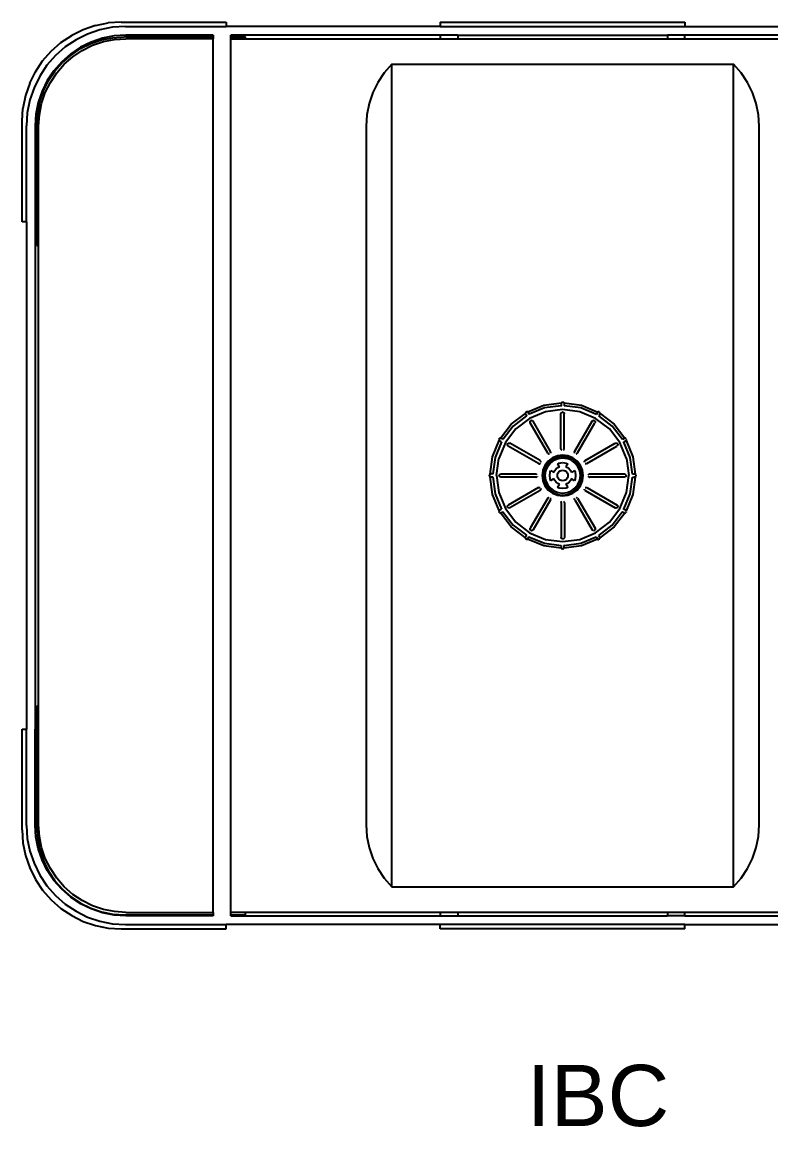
# Model space of a CAD drawing. Header units: metres. Extents: x -2.8 to 19.1, y -6.5 to 7.4.
# Drawn here: x 4.54 to 5.398, y 1.065 to 2.329 of the extents above; entities that cross this region are included whole.
import ezdxf

# ---------------------------------------------------------------- set-up
doc = ezdxf.new("R2010")
doc.units = ezdxf.units.M
doc.layers.add('Furniture', color=136, linetype='Continuous', lineweight=25, true_color=0x008080)
doc.styles.add('textstyle24', font='')
doc.styles.get('textstyle24').set_extended_font_data('Arial')

# ---------------------------------------------------------------- blocks, each defined once
blk = doc.blocks.new('Furniture - IBC')
at = {"layer": 'Furniture'}
for p, q in [((0.3246, 1.2252), (0.3391, 1.2281)), ((0.354, 1.2291), (0.3391, 1.2281)), ((0.354, 1.2291), (0.474, 1.2291)), ((0.474, 1.2291), (0.474, 1.2241)), ((0.7193, 1.2291), (0.7193, 1.2241)), ((0.7193, 1.2291), (0.9995, 1.2291)), ((0.9995, 1.2291), (0.9995, 1.2241)), ((0.3105, 1.2204), (0.2972, 1.2139)), ((0.3155, 1.2154), (0.3022, 1.2089)), ((0.3246, 1.2252), (0.3105, 1.2204)), ((0.3296, 1.2202), (0.3155, 1.2154)), ((0.3441, 1.2231), (0.3296, 1.2202)), ((0.359, 1.2241), (0.3441, 1.2231)), ((0.3593, 1.2141), (0.3457, 1.2132)), ((0.359, 1.2241), (0.474, 1.2241)), ((0.4593, 1.2141), (0.3593, 1.2141)), ((0.4593, 1.2141), (0.4593, 1.2121)), ((0.7193, 1.2241), (0.474, 1.2241)), ((0.7193, 1.2141), (0.4793, 1.2141)), ((0.4793, 1.2121), (0.4793, 1.2141)), ((0.7193, 1.2241), (0.9995, 1.2241)), ((0.7193, 1.2141), (0.7193, 1.2101)), ((0.7393, 1.2141), (0.7193, 1.2141)), ((0.7393, 1.2141), (0.9795, 1.2141)), ((0.7393, 1.2141), (0.7393, 1.2101)), ((0.9795, 1.2141), (0.9795, 1.2101)), ((0.9995, 1.2141), (0.9795, 1.2141)), ((0.9995, 1.2241), (1.2449, 1.2241)), ((0.9995, 1.2101), (0.9995, 1.2141)), ((1.2395, 1.2141), (0.9995, 1.2141)), ((0.2737, 1.1958), (0.2848, 1.2056)), ((0.2848, 1.2056), (0.2972, 1.2139)), ((0.3022, 1.2089), (0.2898, 1.2006)), ((0.3195, 1.2062), (0.3074, 1.2002)), ((0.3074, 1.1987), (0.3191, 1.2045)), ((0.3094, 1.1967), (0.3211, 1.2025)), ((0.3191, 1.2045), (0.3315, 1.2087)), ((0.3324, 1.2105), (0.3195, 1.2062)), ((0.3211, 1.2025), (0.3335, 1.2067)), ((0.3315, 1.2087), (0.3444, 1.2112)), ((0.3457, 1.2132), (0.3324, 1.2105)), ((0.3335, 1.2067), (0.3464, 1.2092)), ((0.3444, 1.2112), (0.3574, 1.2121)), ((0.3464, 1.2092), (0.3594, 1.2101)), ((0.4593, 1.2121), (0.3574, 1.2121)), ((0.4593, 1.2101), (0.3594, 1.2101)), ((0.4593, 1.2121), (0.4593, 1.2101)), ((0.4593, 0.2101), (0.4593, 1.2101)), ((0.4793, 1.2121), (0.4962, 1.2121)), ((0.4793, 1.2101), (0.4793, 1.2121)), ((0.4793, 1.2101), (0.4962, 1.2101)), ((0.4793, 0.2101), (0.4793, 1.2101)), ((0.4962, 1.2101), (0.4962, 1.2121)), ((0.4962, 1.2101), (0.7193, 1.2101)), ((0.7193, 1.2101), (0.7393, 1.2101)), ((0.7393, 1.2101), (0.9795, 1.2101)), ((0.9795, 1.2101), (0.9995, 1.2101)), ((0.9995, 1.2101), (1.2226, 1.2101)), ((0.2639, 1.1846), (0.2737, 1.1958)), ((0.2787, 1.1908), (0.2689, 1.1796)), ((0.2898, 1.2006), (0.2787, 1.1908)), ((0.2961, 1.1926), (0.2858, 1.1836)), ((0.2867, 1.1828), (0.2965, 1.1914)), ((0.2887, 1.1808), (0.2985, 1.1894)), ((0.3074, 1.2002), (0.2961, 1.1926)), ((0.2965, 1.1914), (0.3074, 1.1987)), ((0.2985, 1.1894), (0.3094, 1.1967)), ((0.2556, 1.1723), (0.2639, 1.1846)), ((0.2689, 1.1796), (0.2606, 1.1673)), ((0.2858, 1.1836), (0.2769, 1.1734)), ((0.2781, 1.1729), (0.2867, 1.1828)), ((0.2801, 1.1709), (0.2887, 1.1808)), ((0.6637, 1.1808), (0.6551, 1.1709)), ((0.6637, 0.2394), (0.6637, 1.1808)), ((0.6637, 1.1808), (1.0551, 1.1808)), ((1.0551, 0.2394), (1.0551, 1.1808)), ((1.0638, 1.1709), (1.0551, 1.1808)), ((0.2491, 1.159), (0.2556, 1.1723)), ((0.2606, 1.1673), (0.2541, 1.154)), ((0.2769, 1.1734), (0.2693, 1.1621)), ((0.2708, 1.1621), (0.2781, 1.1729)), ((0.2728, 1.1601), (0.2801, 1.1709)), ((0.6551, 1.1709), (0.6478, 1.1601)), ((1.071, 1.1601), (1.0638, 1.1709)), ((0.2491, 1.159), (0.2443, 1.1449)), ((0.2541, 1.154), (0.2493, 1.1399)), ((0.2693, 1.1621), (0.2633, 1.1499)), ((0.265, 1.1503), (0.2708, 1.1621)), ((0.267, 1.1483), (0.2728, 1.1601)), ((0.6478, 1.1601), (0.642, 1.1483)), ((1.0768, 1.1483), (1.071, 1.1601)), ((0.2443, 1.1449), (0.2414, 1.1303)), ((0.2493, 1.1399), (0.2464, 1.1253)), ((0.2633, 1.1499), (0.259, 1.1371)), ((0.2608, 1.138), (0.265, 1.1503)), ((0.2628, 1.136), (0.267, 1.1483)), ((0.642, 1.1483), (0.6378, 1.136)), ((1.081, 1.136), (1.0768, 1.1483)), ((0.2404, 1.1155), (0.2414, 1.1303)), ((0.259, 1.1371), (0.2563, 1.1238)), ((0.2583, 1.1251), (0.2608, 1.138)), ((0.2603, 1.1231), (0.2628, 1.136)), ((0.6378, 1.136), (0.6353, 1.1231)), ((1.0836, 1.1231), (1.081, 1.136)), ((0.2404, 1.0005), (0.2404, 1.1155)), ((0.2464, 1.1253), (0.2454, 1.1105)), ((0.2563, 1.1238), (0.2554, 1.1102)), ((0.2574, 1.1121), (0.2583, 1.1251)), ((0.2594, 1.1101), (0.2603, 1.1231)), ((0.6353, 1.1231), (0.6344, 1.1101)), ((1.0844, 1.1101), (1.0836, 1.1231)), ((0.2454, 1.0005), (0.2454, 1.1105)), ((0.2554, 1.1102), (0.2554, 1.0005)), ((0.2574, 1.0005), (0.2574, 1.1121)), ((0.2594, 0.9733), (0.2594, 1.1101)), ((0.6344, 1.1101), (0.6344, 0.3101)), ((1.0844, 0.3101), (1.0844, 1.1101)), ((0.2454, 1.0005), (0.2404, 1.0005)), ((0.2454, 1.0005), (0.2454, 0.4196)), ((0.2574, 1.0005), (0.2554, 1.0005)), ((0.2554, 1.0005), (0.2554, 0.4196)), ((0.2574, 0.9733), (0.2574, 1.0005)), ((0.2574, 0.9733), (0.2594, 0.9733)), ((0.2594, 0.446), (0.2594, 0.9733)), ((0.8194, 0.7828), (0.8379, 0.7905)), ((0.8387, 0.7875), (0.8211, 0.7802)), ((0.8379, 0.7905), (0.858, 0.7931)), ((0.8579, 0.79), (0.8387, 0.7875)), ((0.8594, 0.7857), (0.8399, 0.7831)), ((0.858, 0.7931), (0.8579, 0.7929)), ((0.8579, 0.7926), (0.8579, 0.7929)), ((0.8579, 0.7926), (0.8579, 0.7923)), ((0.8579, 0.7923), (0.8579, 0.7922)), ((0.8579, 0.7922), (0.8579, 0.7921)), ((0.8579, 0.7921), (0.8579, 0.79)), ((0.8579, 0.79), (0.858, 0.79)), ((0.8581, 0.7932), (0.858, 0.7931)), ((0.858, 0.7931), (0.8581, 0.7931)), ((0.8583, 0.7935), (0.8581, 0.7932)), ((0.8585, 0.7937), (0.8583, 0.7935)), ((0.8588, 0.7938), (0.8585, 0.7937)), ((0.8591, 0.7939), (0.8588, 0.7938)), ((0.8591, 0.7939), (0.86, 0.7939)), ((0.879, 0.7831), (0.8594, 0.7857)), ((0.8603, 0.7938), (0.86, 0.7939)), ((0.8606, 0.7937), (0.8603, 0.7938)), ((0.8609, 0.7935), (0.8606, 0.7937)), ((0.8611, 0.7932), (0.8609, 0.7935)), ((0.8609, 0.7931), (0.861, 0.7931)), ((0.8609, 0.7928), (0.8611, 0.7925)), ((0.8612, 0.7931), (0.8611, 0.7932)), ((0.8611, 0.7925), (0.8612, 0.7922)), ((0.8612, 0.7929), (0.8612, 0.7931)), ((0.8612, 0.7931), (0.881, 0.7905)), ((0.8612, 0.7929), (0.8613, 0.7926)), ((0.8613, 0.7923), (0.8612, 0.7922)), ((0.8612, 0.7922), (0.8613, 0.7921)), ((0.8613, 0.79), (0.8612, 0.79)), ((0.8613, 0.7926), (0.8613, 0.7923)), ((0.8613, 0.7921), (0.8613, 0.79)), ((0.8802, 0.7875), (0.8613, 0.79)), ((0.8981, 0.7801), (0.8802, 0.7875)), ((0.881, 0.7905), (0.8997, 0.7827)), ((0.8006, 0.7689), (0.8167, 0.7812)), ((0.8181, 0.7785), (0.8028, 0.7667)), ((0.8216, 0.7755), (0.806, 0.7635)), ((0.8167, 0.7817), (0.8166, 0.7814)), ((0.8166, 0.7814), (0.8167, 0.7812)), ((0.8168, 0.782), (0.8167, 0.7817)), ((0.8167, 0.7812), (0.8167, 0.7813)), ((0.8167, 0.7812), (0.8167, 0.7811)), ((0.8168, 0.7808), (0.8167, 0.7811)), ((0.817, 0.7823), (0.8168, 0.782)), ((0.8168, 0.7808), (0.817, 0.7805)), ((0.8173, 0.7825), (0.817, 0.7823)), ((0.817, 0.7805), (0.8171, 0.7804)), ((0.8171, 0.7804), (0.8171, 0.7803)), ((0.8171, 0.7803), (0.8181, 0.7785)), ((0.8173, 0.7825), (0.818, 0.7829)), ((0.8183, 0.7831), (0.818, 0.7829)), ((0.8181, 0.7785), (0.8182, 0.7786)), ((0.8187, 0.7831), (0.8183, 0.7831)), ((0.819, 0.7831), (0.8187, 0.7831)), ((0.8193, 0.7829), (0.819, 0.7831)), ((0.8192, 0.7827), (0.8193, 0.7827)), ((0.8194, 0.7828), (0.8193, 0.7829)), ((0.8196, 0.7827), (0.8194, 0.7828)), ((0.8194, 0.7824), (0.8197, 0.7823)), ((0.8196, 0.7827), (0.8198, 0.7825)), ((0.8197, 0.7823), (0.8199, 0.7821)), ((0.8198, 0.7825), (0.8199, 0.7822)), ((0.8199, 0.7822), (0.8199, 0.7821)), ((0.8199, 0.7821), (0.82, 0.782)), ((0.8208, 0.7806), (0.82, 0.782)), ((0.8211, 0.7802), (0.8208, 0.7806)), ((0.821, 0.7801), (0.8211, 0.7802)), ((0.8399, 0.7831), (0.8216, 0.7755)), ((0.8222, 0.7718), (0.8224, 0.7722)), ((0.8222, 0.7713), (0.8222, 0.7718)), ((0.8224, 0.7722), (0.8227, 0.7726)), ((0.8228, 0.7727), (0.8227, 0.7726)), ((0.8227, 0.7727), (0.8228, 0.7727)), ((0.8231, 0.7729), (0.8228, 0.7727)), ((0.8231, 0.7729), (0.8234, 0.773)), ((0.8234, 0.773), (0.8235, 0.7731)), ((0.8235, 0.7731), (0.8236, 0.7731)), ((0.8236, 0.7731), (0.8235, 0.7731)), ((0.8236, 0.7731), (0.8241, 0.7732)), ((0.8241, 0.7732), (0.8246, 0.7731)), ((0.8246, 0.7731), (0.825, 0.7729)), ((0.825, 0.7729), (0.8254, 0.7726)), ((0.8254, 0.7726), (0.8257, 0.7722)), ((0.8456, 0.7377), (0.8257, 0.7722)), ((0.8575, 0.7808), (0.8576, 0.7813)), ((0.8575, 0.7409), (0.8575, 0.7808)), ((0.8576, 0.7813), (0.8578, 0.7817)), ((0.8578, 0.7817), (0.8581, 0.7821)), ((0.8581, 0.7821), (0.8585, 0.7824)), ((0.8585, 0.7824), (0.8589, 0.7826)), ((0.859, 0.7826), (0.8589, 0.7826)), ((0.8594, 0.7827), (0.859, 0.7826)), ((0.859, 0.7826), (0.859, 0.7826)), ((0.8594, 0.7827), (0.8597, 0.7826)), ((0.8597, 0.7826), (0.8599, 0.7826)), ((0.8599, 0.7826), (0.8604, 0.7824)), ((0.8599, 0.7826), (0.8599, 0.7826)), ((0.8599, 0.7826), (0.8599, 0.7826)), ((0.8604, 0.7824), (0.8608, 0.7821)), ((0.8608, 0.7821), (0.8611, 0.7817)), ((0.8611, 0.7817), (0.8613, 0.7813)), ((0.8613, 0.7813), (0.8613, 0.7808)), ((0.8613, 0.7409), (0.8613, 0.7808)), ((0.8732, 0.7378), (0.8931, 0.7723)), ((0.8972, 0.7755), (0.879, 0.7831)), ((0.8931, 0.7723), (0.8934, 0.7727)), ((0.8934, 0.7727), (0.8938, 0.773)), ((0.8938, 0.773), (0.8943, 0.7731)), ((0.8943, 0.7731), (0.8948, 0.7732)), ((0.8948, 0.7732), (0.8953, 0.7731)), ((0.8957, 0.773), (0.8953, 0.7731)), ((0.8953, 0.7731), (0.8953, 0.7731)), ((0.8953, 0.7731), (0.8953, 0.7731)), ((0.8957, 0.773), (0.896, 0.7728)), ((0.896, 0.7728), (0.8961, 0.7727)), ((0.8961, 0.7727), (0.8961, 0.7726)), ((0.8961, 0.7726), (0.8961, 0.7727)), ((0.8961, 0.7726), (0.8964, 0.7723)), ((0.8964, 0.7723), (0.8966, 0.7718)), ((0.8966, 0.7718), (0.8967, 0.7713)), ((0.9129, 0.7635), (0.8972, 0.7755)), ((0.8991, 0.7819), (0.8981, 0.7801)), ((0.8982, 0.78), (0.8981, 0.7801)), ((0.8992, 0.7819), (0.8991, 0.7819)), ((0.8994, 0.7823), (0.8992, 0.782)), ((0.8992, 0.782), (0.8992, 0.7819)), ((0.8994, 0.7823), (0.8996, 0.7826)), ((0.8997, 0.7827), (0.8996, 0.7826)), ((0.8998, 0.7828), (0.8997, 0.7827)), ((0.8997, 0.7827), (0.8998, 0.7827)), ((0.9001, 0.7829), (0.8998, 0.7828)), ((0.9005, 0.783), (0.9001, 0.7829)), ((0.9008, 0.7829), (0.9005, 0.783)), ((0.9011, 0.7828), (0.9008, 0.7829)), ((0.901, 0.7783), (0.9009, 0.7784)), ((0.9021, 0.7802), (0.901, 0.7783)), ((0.9161, 0.7667), (0.901, 0.7783)), ((0.9011, 0.7828), (0.9019, 0.7824)), ((0.9021, 0.7822), (0.9019, 0.7824)), ((0.9023, 0.7819), (0.9021, 0.7822)), ((0.9021, 0.7809), (0.9021, 0.7806)), ((0.9021, 0.7806), (0.9021, 0.7803)), ((0.9022, 0.7804), (0.9021, 0.7803)), ((0.9021, 0.7803), (0.9021, 0.7802)), ((0.9022, 0.7812), (0.9023, 0.7812)), ((0.9023, 0.7806), (0.9022, 0.7804)), ((0.9024, 0.7816), (0.9023, 0.7819)), ((0.9024, 0.7809), (0.9023, 0.7806)), ((0.9025, 0.7813), (0.9024, 0.7816)), ((0.9024, 0.7811), (0.9025, 0.7813)), ((0.9024, 0.7809), (0.9024, 0.7811)), ((0.9024, 0.7811), (0.9183, 0.7689)), ((0.7884, 0.753), (0.8006, 0.7689)), ((0.8028, 0.7667), (0.7912, 0.7516)), ((0.806, 0.7635), (0.794, 0.7479)), ((0.8222, 0.7708), (0.8222, 0.7713)), ((0.8224, 0.7703), (0.8222, 0.7708)), ((0.8423, 0.7358), (0.8224, 0.7703)), ((0.8765, 0.7359), (0.8964, 0.7704)), ((0.8966, 0.7708), (0.8964, 0.7704)), ((0.8967, 0.7713), (0.8966, 0.7708)), ((0.9249, 0.7479), (0.9129, 0.7635)), ((0.9279, 0.7514), (0.9161, 0.7667)), ((0.9183, 0.7689), (0.9306, 0.7528)), ((0.779, 0.7316), (0.7868, 0.7503)), ((0.7894, 0.7487), (0.782, 0.7308)), ((0.794, 0.7479), (0.7864, 0.7296)), ((0.7866, 0.7514), (0.7865, 0.7511)), ((0.7865, 0.7511), (0.7866, 0.7508)), ((0.7867, 0.7517), (0.7866, 0.7514)), ((0.7866, 0.7508), (0.7867, 0.7504)), ((0.7867, 0.7517), (0.7871, 0.7525)), ((0.7867, 0.7504), (0.7868, 0.7503)), ((0.7868, 0.7503), (0.7868, 0.7504)), ((0.7868, 0.7503), (0.7869, 0.7502)), ((0.7872, 0.75), (0.7869, 0.7502)), ((0.7873, 0.7527), (0.7871, 0.7525)), ((0.7872, 0.75), (0.7874, 0.7498)), ((0.7876, 0.7529), (0.7873, 0.7527)), ((0.7874, 0.7498), (0.7875, 0.7498)), ((0.7875, 0.7498), (0.7876, 0.7497)), ((0.7879, 0.753), (0.7876, 0.7529)), ((0.7876, 0.7497), (0.789, 0.7489)), ((0.7882, 0.7531), (0.7879, 0.753)), ((0.7884, 0.753), (0.7882, 0.7531)), ((0.7883, 0.7528), (0.7883, 0.7529)), ((0.7886, 0.753), (0.7884, 0.753)), ((0.7885, 0.7527), (0.7889, 0.7527)), ((0.7886, 0.753), (0.7889, 0.7529)), ((0.7889, 0.7529), (0.7891, 0.7528)), ((0.7889, 0.7527), (0.7892, 0.7527)), ((0.7894, 0.7487), (0.789, 0.7489)), ((0.7891, 0.7528), (0.7892, 0.7527)), ((0.7892, 0.7527), (0.7893, 0.7527)), ((0.7907, 0.7519), (0.7893, 0.7527)), ((0.7894, 0.7487), (0.7895, 0.7488)), ((0.7894, 0.7487), (0.7894, 0.7487)), ((0.7912, 0.7516), (0.7907, 0.7519)), ((0.7911, 0.7515), (0.7911, 0.7516)), ((0.7911, 0.7516), (0.7912, 0.7516)), ((0.7965, 0.7463), (0.7964, 0.746)), ((0.7965, 0.7463), (0.7967, 0.7466)), ((0.7967, 0.7466), (0.7968, 0.7467)), ((0.7968, 0.7467), (0.7972, 0.747)), ((0.7968, 0.7467), (0.7968, 0.7467)), ((0.7968, 0.7467), (0.7968, 0.7467)), ((0.7972, 0.747), (0.7977, 0.7472)), ((0.7977, 0.7472), (0.7982, 0.7473)), ((0.7982, 0.7473), (0.7987, 0.7472)), ((0.7987, 0.7472), (0.7991, 0.747)), ((0.8336, 0.7271), (0.7991, 0.747)), ((0.8852, 0.7271), (0.9197, 0.7471)), ((0.9197, 0.7471), (0.9202, 0.7473)), ((0.9202, 0.7473), (0.9207, 0.7473)), ((0.9207, 0.7473), (0.9212, 0.7473)), ((0.9212, 0.7473), (0.9216, 0.7471)), ((0.9216, 0.7471), (0.922, 0.7468)), ((0.9221, 0.7467), (0.922, 0.7468)), ((0.922, 0.7467), (0.9221, 0.7467)), ((0.9223, 0.7464), (0.9221, 0.7467)), ((0.9223, 0.7464), (0.9224, 0.7461)), ((0.9224, 0.7461), (0.9225, 0.746)), ((0.9325, 0.7296), (0.9249, 0.7479)), ((0.9297, 0.7524), (0.9279, 0.7514)), ((0.928, 0.7513), (0.9279, 0.7514)), ((0.9295, 0.7485), (0.9296, 0.7485)), ((0.9314, 0.7495), (0.9296, 0.7484)), ((0.9296, 0.7484), (0.9296, 0.7485)), ((0.9369, 0.7308), (0.9296, 0.7484)), ((0.9298, 0.7524), (0.9297, 0.7524)), ((0.9299, 0.7525), (0.9298, 0.7524)), ((0.9302, 0.7527), (0.9299, 0.7525)), ((0.9302, 0.7527), (0.9305, 0.7528)), ((0.9306, 0.7528), (0.9305, 0.7528)), ((0.9306, 0.7528), (0.9307, 0.7528)), ((0.9308, 0.7528), (0.9306, 0.7528)), ((0.9311, 0.7528), (0.9308, 0.7528)), ((0.9314, 0.7527), (0.9311, 0.7528)), ((0.9317, 0.7525), (0.9314, 0.7527)), ((0.9315, 0.7496), (0.9314, 0.7495)), ((0.9317, 0.7498), (0.9315, 0.7496)), ((0.9316, 0.7496), (0.9315, 0.7496)), ((0.9318, 0.7497), (0.9316, 0.7496)), ((0.9319, 0.7522), (0.9317, 0.7525)), ((0.9318, 0.7501), (0.9317, 0.7498)), ((0.9321, 0.7499), (0.9318, 0.7497)), ((0.9319, 0.7522), (0.9323, 0.7515)), ((0.9321, 0.7503), (0.9321, 0.7502)), ((0.9321, 0.7499), (0.9322, 0.7501)), ((0.9322, 0.7501), (0.9323, 0.7502)), ((0.9322, 0.7501), (0.9398, 0.7316)), ((0.9325, 0.7512), (0.9323, 0.7515)), ((0.9323, 0.7502), (0.9325, 0.7505)), ((0.9325, 0.7508), (0.9325, 0.7512)), ((0.9325, 0.7505), (0.9325, 0.7508)), ((0.7964, 0.746), (0.7963, 0.7459)), ((0.7963, 0.7454), (0.7963, 0.7459)), ((0.7963, 0.7449), (0.7963, 0.7454)), ((0.7965, 0.7444), (0.7963, 0.7449)), ((0.7964, 0.7459), (0.7964, 0.746)), ((0.7968, 0.7441), (0.7965, 0.7444)), ((0.7972, 0.7437), (0.7968, 0.7441)), ((0.8317, 0.7238), (0.7972, 0.7437)), ((0.8426, 0.7354), (0.8423, 0.7358)), ((0.8426, 0.7354), (0.843, 0.7351)), ((0.843, 0.7351), (0.8435, 0.735)), ((0.8435, 0.735), (0.844, 0.7349)), ((0.8445, 0.735), (0.844, 0.7349)), ((0.8458, 0.7373), (0.8456, 0.7377)), ((0.8456, 0.7358), (0.8458, 0.7363)), ((0.8459, 0.7368), (0.8458, 0.7373)), ((0.8458, 0.7363), (0.8459, 0.7368)), ((0.8576, 0.7404), (0.8575, 0.7409)), ((0.8578, 0.74), (0.8576, 0.7404)), ((0.8581, 0.7396), (0.8578, 0.74)), ((0.8581, 0.7396), (0.8585, 0.7393)), ((0.8589, 0.7391), (0.8585, 0.7393)), ((0.8604, 0.7393), (0.8608, 0.7396)), ((0.8608, 0.7396), (0.8611, 0.74)), ((0.8611, 0.74), (0.8613, 0.7404)), ((0.8613, 0.7404), (0.8613, 0.7409)), ((0.873, 0.7373), (0.8732, 0.7378)), ((0.873, 0.7368), (0.873, 0.7373)), ((0.873, 0.7363), (0.873, 0.7368)), ((0.8732, 0.7359), (0.873, 0.7363)), ((0.8735, 0.7355), (0.8732, 0.7359)), ((0.8749, 0.7349), (0.8754, 0.735)), ((0.8754, 0.735), (0.8758, 0.7352)), ((0.8758, 0.7352), (0.8762, 0.7355)), ((0.8762, 0.7355), (0.8765, 0.7359)), ((0.8871, 0.7239), (0.9216, 0.7438)), ((0.922, 0.7441), (0.9216, 0.7438)), ((0.9223, 0.7445), (0.922, 0.7441)), ((0.9225, 0.7449), (0.9223, 0.7445)), ((0.9225, 0.7459), (0.9225, 0.746)), ((0.9225, 0.7459), (0.9226, 0.7454)), ((0.9225, 0.7459), (0.9225, 0.7459)), ((0.9226, 0.7454), (0.9225, 0.7449)), ((0.7764, 0.7118), (0.779, 0.7316)), ((0.782, 0.7308), (0.7795, 0.7119)), ((0.7838, 0.71), (0.7864, 0.7296)), ((0.8317, 0.7238), (0.8322, 0.7236)), ((0.8322, 0.7236), (0.8327, 0.7236)), ((0.8327, 0.7236), (0.8332, 0.7236)), ((0.8332, 0.7236), (0.8336, 0.7238)), ((0.8336, 0.7271), (0.834, 0.7268)), ((0.834, 0.7241), (0.8336, 0.7238)), ((0.8343, 0.7264), (0.834, 0.7268)), ((0.8345, 0.726), (0.8343, 0.7264)), ((0.8346, 0.7255), (0.8345, 0.726)), ((0.8392, 0.7217), (0.8369, 0.7161)), ((0.8401, 0.7212), (0.8379, 0.7158)), ((0.8429, 0.7266), (0.8392, 0.7217)), ((0.8437, 0.7258), (0.8401, 0.7212)), ((0.8419, 0.7202), (0.8451, 0.7244)), ((0.8451, 0.7243), (0.8419, 0.7202)), ((0.8478, 0.7303), (0.8429, 0.7266)), ((0.8483, 0.7294), (0.8437, 0.7258)), ((0.8493, 0.7276), (0.8451, 0.7243)), ((0.8451, 0.7244), (0.8493, 0.7276)), ((0.8534, 0.7326), (0.8478, 0.7303)), ((0.8537, 0.7316), (0.8483, 0.7294)), ((0.8542, 0.7296), (0.8493, 0.7276)), ((0.8493, 0.7276), (0.8542, 0.7296)), ((0.8594, 0.7334), (0.8534, 0.7326)), ((0.8535, 0.7235), (0.8556, 0.7244)), ((0.8535, 0.7235), (0.8559, 0.72)), ((0.8594, 0.7324), (0.8537, 0.7316)), ((0.8594, 0.7303), (0.8542, 0.7296)), ((0.8542, 0.7296), (0.8594, 0.7303)), ((0.8544, 0.7241), (0.8551, 0.7243)), ((0.8549, 0.7243), (0.8556, 0.7245)), ((0.8555, 0.7245), (0.8555, 0.7246)), ((0.8556, 0.7244), (0.8594, 0.7249)), ((0.8655, 0.7326), (0.8594, 0.7334)), ((0.8652, 0.7316), (0.8594, 0.7324)), ((0.8647, 0.7296), (0.8594, 0.7303)), ((0.8594, 0.7303), (0.8594, 0.7303)), ((0.8594, 0.7303), (0.8647, 0.7296)), ((0.8594, 0.7249), (0.8633, 0.7244)), ((0.8654, 0.7235), (0.863, 0.72)), ((0.8633, 0.7244), (0.8654, 0.7235)), ((0.8695, 0.7276), (0.8647, 0.7296)), ((0.8647, 0.7296), (0.8647, 0.7296)), ((0.8706, 0.7294), (0.8652, 0.7316)), ((0.8711, 0.7303), (0.8655, 0.7326)), ((0.8695, 0.7276), (0.8695, 0.7276)), ((0.8737, 0.7244), (0.8695, 0.7276)), ((0.8752, 0.7258), (0.8706, 0.7294)), ((0.8759, 0.7266), (0.8711, 0.7303)), ((0.8737, 0.7243), (0.8737, 0.7244)), ((0.8769, 0.7202), (0.8737, 0.7243)), ((0.8788, 0.7212), (0.8752, 0.7258)), ((0.8797, 0.7217), (0.8759, 0.7266)), ((0.881, 0.7158), (0.8788, 0.7212)), ((0.882, 0.7161), (0.8797, 0.7217)), ((0.8843, 0.726), (0.8845, 0.7265)), ((0.8843, 0.7255), (0.8843, 0.726)), ((0.8845, 0.7265), (0.8848, 0.7268)), ((0.8848, 0.7268), (0.8852, 0.7271)), ((0.8852, 0.7239), (0.8857, 0.7237)), ((0.8857, 0.7237), (0.8862, 0.7236)), ((0.8862, 0.7236), (0.8867, 0.7237)), ((0.8867, 0.7237), (0.8871, 0.7239)), ((0.9325, 0.7296), (0.9351, 0.71)), ((0.9394, 0.7116), (0.9369, 0.7308)), ((0.9398, 0.7316), (0.9425, 0.7115)), ((0.7757, 0.711), (0.7756, 0.7106)), ((0.7756, 0.7098), (0.7756, 0.7106)), ((0.7756, 0.7098), (0.7757, 0.7094)), ((0.7758, 0.7113), (0.7757, 0.711)), ((0.7757, 0.7094), (0.7758, 0.7091)), ((0.776, 0.7115), (0.7758, 0.7113)), ((0.7758, 0.7091), (0.776, 0.7089)), ((0.7762, 0.7117), (0.776, 0.7115)), ((0.776, 0.7089), (0.7762, 0.7087)), ((0.7764, 0.7118), (0.7762, 0.7117)), ((0.7762, 0.7087), (0.7764, 0.7086)), ((0.7766, 0.7118), (0.7764, 0.7118)), ((0.7764, 0.7115), (0.7764, 0.7116)), ((0.7764, 0.7086), (0.7764, 0.7087)), ((0.779, 0.6885), (0.7764, 0.7086)), ((0.7764, 0.7086), (0.7766, 0.7085)), ((0.7766, 0.7118), (0.7769, 0.7119)), ((0.7769, 0.7085), (0.7766, 0.7085)), ((0.7767, 0.7115), (0.777, 0.7117)), ((0.7769, 0.7119), (0.7772, 0.7119)), ((0.7769, 0.7085), (0.7772, 0.7085)), ((0.777, 0.7117), (0.7773, 0.7118)), ((0.7772, 0.7119), (0.7773, 0.7118)), ((0.7772, 0.7085), (0.7773, 0.7085)), ((0.7773, 0.7118), (0.7774, 0.7119)), ((0.7773, 0.7085), (0.7774, 0.7085)), ((0.779, 0.7119), (0.7774, 0.7119)), ((0.7774, 0.7085), (0.7795, 0.7085)), ((0.7795, 0.7119), (0.779, 0.7119)), ((0.7795, 0.7119), (0.7795, 0.7118)), ((0.7795, 0.7085), (0.7795, 0.7086)), ((0.7795, 0.7085), (0.782, 0.6893)), ((0.7838, 0.71), (0.7864, 0.6905)), ((0.7868, 0.71), (0.7869, 0.7103)), ((0.7868, 0.71), (0.7869, 0.7096)), ((0.7869, 0.7105), (0.7871, 0.711)), ((0.7869, 0.7105), (0.7869, 0.7105)), ((0.7869, 0.7105), (0.7869, 0.7105)), ((0.7869, 0.7103), (0.7869, 0.7105)), ((0.7869, 0.7096), (0.7869, 0.7095)), ((0.7869, 0.7096), (0.7869, 0.7096)), ((0.7871, 0.7091), (0.7869, 0.7095)), ((0.7871, 0.711), (0.7874, 0.7114)), ((0.7874, 0.7087), (0.7871, 0.7091)), ((0.7874, 0.7114), (0.7878, 0.7117)), ((0.7878, 0.7084), (0.7874, 0.7087)), ((0.7878, 0.7117), (0.7882, 0.7119)), ((0.7882, 0.7082), (0.7878, 0.7084)), ((0.7882, 0.7119), (0.7887, 0.7119)), ((0.7887, 0.7081), (0.7882, 0.7082)), ((0.7887, 0.7119), (0.8286, 0.7119)), ((0.8286, 0.7119), (0.829, 0.7119)), ((0.8286, 0.7081), (0.829, 0.7082)), ((0.829, 0.7119), (0.8295, 0.7117)), ((0.829, 0.7082), (0.8295, 0.7084)), ((0.8295, 0.7117), (0.8299, 0.7114)), ((0.8295, 0.7084), (0.8299, 0.7087)), ((0.8302, 0.711), (0.8299, 0.7114)), ((0.8299, 0.7087), (0.8302, 0.7091)), ((0.8304, 0.7095), (0.8302, 0.7091)), ((0.8369, 0.7161), (0.8361, 0.71)), ((0.8361, 0.71), (0.8369, 0.704)), ((0.8379, 0.7158), (0.8371, 0.71)), ((0.8371, 0.71), (0.8379, 0.7043)), ((0.8399, 0.7153), (0.8392, 0.71)), ((0.8392, 0.7101), (0.8399, 0.7153)), ((0.8392, 0.71), (0.8392, 0.7101)), ((0.8392, 0.71), (0.8399, 0.7048)), ((0.8399, 0.7048), (0.8392, 0.71)), ((0.8419, 0.7202), (0.8399, 0.7153)), ((0.8399, 0.7153), (0.8419, 0.7202)), ((0.8446, 0.7101), (0.8451, 0.7139)), ((0.8451, 0.7062), (0.8446, 0.7101)), ((0.8451, 0.7139), (0.846, 0.716)), ((0.846, 0.716), (0.8494, 0.7136)), ((0.8494, 0.7136), (0.8502, 0.7154)), ((0.8502, 0.7154), (0.8519, 0.7176)), ((0.8519, 0.7176), (0.8541, 0.7193)), ((0.8534, 0.7101), (0.8536, 0.7116)), ((0.8536, 0.7085), (0.8534, 0.7101)), ((0.8536, 0.7116), (0.8542, 0.7131)), ((0.8542, 0.707), (0.8536, 0.7085)), ((0.8541, 0.7193), (0.8559, 0.72)), ((0.8542, 0.7131), (0.8551, 0.7143)), ((0.8551, 0.7143), (0.8564, 0.7153)), ((0.8564, 0.7153), (0.8579, 0.7159)), ((0.8579, 0.7159), (0.8594, 0.7161)), ((0.8594, 0.7161), (0.861, 0.7159)), ((0.861, 0.7159), (0.8624, 0.7153)), ((0.8624, 0.7153), (0.8637, 0.7143)), ((0.863, 0.72), (0.8648, 0.7193)), ((0.8637, 0.7143), (0.8646, 0.7131)), ((0.8646, 0.7131), (0.8653, 0.7116)), ((0.8653, 0.7085), (0.8646, 0.707)), ((0.8648, 0.7193), (0.867, 0.7176)), ((0.8653, 0.7116), (0.8655, 0.7101)), ((0.8655, 0.7101), (0.8653, 0.7085)), ((0.867, 0.7176), (0.8687, 0.7154)), ((0.8687, 0.7154), (0.8694, 0.7136)), ((0.8729, 0.716), (0.8694, 0.7136)), ((0.8729, 0.716), (0.8737, 0.7139)), ((0.8737, 0.7139), (0.8742, 0.7104)), ((0.8742, 0.7098), (0.8737, 0.7062)), ((0.8742, 0.7104), (0.8742, 0.7102)), ((0.8742, 0.7102), (0.8742, 0.7101)), ((0.8742, 0.7101), (0.8742, 0.7099)), ((0.8742, 0.7099), (0.8742, 0.7098)), ((0.8769, 0.7202), (0.8769, 0.7202)), ((0.879, 0.7153), (0.8769, 0.7202)), ((0.8797, 0.71), (0.879, 0.7153)), ((0.879, 0.7153), (0.879, 0.7153)), ((0.879, 0.7048), (0.8797, 0.71)), ((0.8817, 0.71), (0.881, 0.7158)), ((0.881, 0.7043), (0.8817, 0.71)), ((0.8828, 0.71), (0.882, 0.7161)), ((0.882, 0.704), (0.8828, 0.71)), ((0.8887, 0.711), (0.889, 0.7114)), ((0.889, 0.7087), (0.8887, 0.7091)), ((0.889, 0.7114), (0.8894, 0.7117)), ((0.889, 0.7087), (0.8894, 0.7084)), ((0.8894, 0.7117), (0.8898, 0.7119)), ((0.8894, 0.7084), (0.8898, 0.7082)), ((0.8898, 0.7119), (0.8903, 0.712)), ((0.8898, 0.7082), (0.8903, 0.7082)), ((0.8903, 0.712), (0.9302, 0.712)), ((0.9302, 0.7082), (0.8903, 0.7082)), ((0.9302, 0.712), (0.9307, 0.7119)), ((0.9307, 0.7082), (0.9302, 0.7082)), ((0.9307, 0.7119), (0.9311, 0.7117)), ((0.9311, 0.7084), (0.9307, 0.7082)), ((0.9311, 0.7117), (0.9315, 0.7114)), ((0.9315, 0.7087), (0.9311, 0.7084)), ((0.9315, 0.7114), (0.9318, 0.711)), ((0.9318, 0.7091), (0.9315, 0.7087)), ((0.932, 0.7106), (0.9318, 0.711)), ((0.932, 0.7096), (0.9318, 0.7091)), ((0.932, 0.7105), (0.932, 0.7106)), ((0.9321, 0.7101), (0.932, 0.7105)), ((0.932, 0.7105), (0.932, 0.7105)), ((0.9321, 0.7101), (0.932, 0.7098)), ((0.932, 0.7098), (0.932, 0.7096)), ((0.932, 0.7096), (0.932, 0.7096)), ((0.932, 0.7096), (0.932, 0.7096)), ((0.9325, 0.6905), (0.9351, 0.71)), ((0.9369, 0.6893), (0.9394, 0.7082)), ((0.9394, 0.7116), (0.9394, 0.7115)), ((0.9415, 0.7116), (0.9394, 0.7116)), ((0.9394, 0.7082), (0.9394, 0.7083)), ((0.9394, 0.7082), (0.9399, 0.7082)), ((0.9425, 0.7083), (0.9398, 0.6885)), ((0.9399, 0.7082), (0.9415, 0.7082)), ((0.9416, 0.7116), (0.9415, 0.7116)), ((0.9416, 0.7083), (0.9415, 0.7082)), ((0.9417, 0.7116), (0.9416, 0.7116)), ((0.9419, 0.7084), (0.9416, 0.7083)), ((0.9417, 0.7082), (0.9416, 0.7083)), ((0.942, 0.7116), (0.9417, 0.7116)), ((0.942, 0.7082), (0.9417, 0.7082)), ((0.9421, 0.7086), (0.9419, 0.7084)), ((0.942, 0.7116), (0.9423, 0.7116)), ((0.9423, 0.7083), (0.942, 0.7082)), ((0.9425, 0.7115), (0.9423, 0.7116)), ((0.9423, 0.7083), (0.9425, 0.7083)), ((0.9425, 0.7115), (0.9425, 0.7114)), ((0.9426, 0.7114), (0.9425, 0.7115)), ((0.9425, 0.7086), (0.9425, 0.7085)), ((0.9425, 0.7083), (0.9426, 0.7084)), ((0.9429, 0.7112), (0.9426, 0.7114)), ((0.9426, 0.7084), (0.9429, 0.7086)), ((0.9431, 0.711), (0.9429, 0.7112)), ((0.9429, 0.7086), (0.9431, 0.7088)), ((0.9432, 0.7107), (0.9431, 0.711)), ((0.9431, 0.7088), (0.9432, 0.7091)), ((0.9433, 0.7103), (0.9432, 0.7107)), ((0.9432, 0.7091), (0.9433, 0.7095)), ((0.9433, 0.7103), (0.9433, 0.7095)), ((0.8286, 0.7081), (0.7887, 0.7081)), ((0.8318, 0.6962), (0.7972, 0.6763)), ((0.8318, 0.6962), (0.8322, 0.6964)), ((0.8322, 0.6964), (0.8327, 0.6965)), ((0.8327, 0.6965), (0.8332, 0.6964)), ((0.8332, 0.6964), (0.8337, 0.6962)), ((0.8369, 0.704), (0.8392, 0.6984)), ((0.8379, 0.7043), (0.8401, 0.6989)), ((0.8392, 0.6984), (0.8429, 0.6935)), ((0.8399, 0.7048), (0.8419, 0.6999)), ((0.8399, 0.7048), (0.8399, 0.7048)), ((0.8401, 0.6989), (0.8437, 0.6943)), ((0.8419, 0.6999), (0.8451, 0.6958)), ((0.8419, 0.6999), (0.8419, 0.6999)), ((0.846, 0.7041), (0.8451, 0.7062)), ((0.8451, 0.6958), (0.8493, 0.6925)), ((0.8451, 0.6958), (0.8451, 0.6958)), ((0.846, 0.7041), (0.8494, 0.7065)), ((0.8502, 0.7047), (0.8494, 0.7065)), ((0.8519, 0.7025), (0.8502, 0.7047)), ((0.8541, 0.7008), (0.8519, 0.7025)), ((0.8535, 0.6966), (0.8559, 0.7001)), ((0.8556, 0.6957), (0.8535, 0.6966)), ((0.8559, 0.7001), (0.8541, 0.7008)), ((0.8551, 0.7058), (0.8542, 0.707)), ((0.8564, 0.7048), (0.8551, 0.7058)), ((0.8594, 0.6952), (0.8556, 0.6957)), ((0.8579, 0.7042), (0.8564, 0.7048)), ((0.8594, 0.704), (0.8579, 0.7042)), ((0.861, 0.7042), (0.8594, 0.704)), ((0.8633, 0.6957), (0.8594, 0.6952)), ((0.8624, 0.7048), (0.861, 0.7042)), ((0.8637, 0.7058), (0.8624, 0.7048)), ((0.8648, 0.7008), (0.863, 0.7001)), ((0.8654, 0.6966), (0.863, 0.7001)), ((0.8654, 0.6966), (0.8633, 0.6957)), ((0.8646, 0.707), (0.8637, 0.7058)), ((0.867, 0.7025), (0.8648, 0.7008)), ((0.8655, 0.6966), (0.865, 0.6963)), ((0.8687, 0.7047), (0.867, 0.7025)), ((0.8694, 0.7065), (0.8687, 0.7047)), ((0.8729, 0.7041), (0.8694, 0.7065)), ((0.8695, 0.6925), (0.8737, 0.6958)), ((0.8737, 0.7062), (0.8729, 0.7041)), ((0.8737, 0.6958), (0.8769, 0.6999)), ((0.8752, 0.6943), (0.8788, 0.6989)), ((0.8759, 0.6935), (0.8797, 0.6984)), ((0.8769, 0.6999), (0.879, 0.7048)), ((0.8788, 0.6989), (0.881, 0.7043)), ((0.8797, 0.6984), (0.882, 0.704)), ((0.8852, 0.6963), (0.8857, 0.6965)), ((0.8857, 0.6965), (0.8862, 0.6965)), ((0.8862, 0.6965), (0.8867, 0.6965)), ((0.8867, 0.6965), (0.8871, 0.6963)), ((0.8871, 0.6963), (0.9217, 0.6763)), ((0.7867, 0.67), (0.779, 0.6885)), ((0.782, 0.6893), (0.7893, 0.6717)), ((0.7864, 0.6905), (0.794, 0.6722)), ((0.8337, 0.6929), (0.7991, 0.673)), ((0.8424, 0.6842), (0.8224, 0.6497)), ((0.8337, 0.6929), (0.834, 0.6933)), ((0.834, 0.6933), (0.8343, 0.6936)), ((0.8343, 0.6936), (0.8345, 0.6941)), ((0.8345, 0.6951), (0.8346, 0.6946)), ((0.8345, 0.6941), (0.8346, 0.6946)), ((0.8424, 0.6842), (0.8427, 0.6846)), ((0.8427, 0.6846), (0.8431, 0.6849)), ((0.8429, 0.6935), (0.8478, 0.6898)), ((0.8431, 0.6849), (0.8435, 0.6851)), ((0.8435, 0.6851), (0.844, 0.6852)), ((0.8437, 0.6943), (0.8483, 0.6907)), ((0.8458, 0.6838), (0.8457, 0.6842)), ((0.8459, 0.6833), (0.8458, 0.6838)), ((0.8458, 0.6828), (0.8459, 0.6833)), ((0.8478, 0.6898), (0.8534, 0.6875)), ((0.8483, 0.6907), (0.8537, 0.6885)), ((0.8493, 0.6925), (0.8542, 0.6905)), ((0.8493, 0.6925), (0.8493, 0.6925)), ((0.8534, 0.6875), (0.8594, 0.6867)), ((0.8537, 0.6885), (0.8594, 0.6877)), ((0.8542, 0.6905), (0.8594, 0.6898)), ((0.8542, 0.6905), (0.8542, 0.6905)), ((0.8594, 0.6898), (0.8647, 0.6905)), ((0.8594, 0.6877), (0.8652, 0.6885)), ((0.8594, 0.6867), (0.8655, 0.6875)), ((0.8647, 0.6905), (0.8695, 0.6925)), ((0.8652, 0.6885), (0.8706, 0.6907)), ((0.8655, 0.6875), (0.8711, 0.6898)), ((0.8706, 0.6907), (0.8752, 0.6943)), ((0.8711, 0.6898), (0.8759, 0.6935)), ((0.873, 0.6833), (0.8731, 0.6838)), ((0.8731, 0.6828), (0.873, 0.6833)), ((0.8731, 0.6838), (0.8733, 0.6843)), ((0.8749, 0.6852), (0.8754, 0.6851)), ((0.8754, 0.6851), (0.8758, 0.685)), ((0.8758, 0.685), (0.8762, 0.6847)), ((0.8765, 0.6843), (0.8762, 0.6847)), ((0.8765, 0.6843), (0.8965, 0.6498)), ((0.8844, 0.6941), (0.8843, 0.6946)), ((0.8846, 0.6937), (0.8844, 0.6941)), ((0.8849, 0.6933), (0.8846, 0.6937)), ((0.8849, 0.6933), (0.8852, 0.693)), ((0.8852, 0.693), (0.9197, 0.6731)), ((0.9249, 0.6722), (0.9325, 0.6905)), ((0.9295, 0.6714), (0.9369, 0.6893)), ((0.9398, 0.6885), (0.9321, 0.6698)), ((0.7868, 0.6702), (0.787, 0.6704)), ((0.787, 0.6704), (0.7873, 0.6705)), ((0.7871, 0.67), (0.7872, 0.6703)), ((0.7872, 0.6703), (0.7874, 0.6705)), ((0.7873, 0.6705), (0.7874, 0.6705)), ((0.7874, 0.6705), (0.7875, 0.6706)), ((0.7889, 0.6714), (0.7875, 0.6706)), ((0.7893, 0.6717), (0.7889, 0.6714)), ((0.7893, 0.6717), (0.7893, 0.6716)), ((0.7893, 0.6716), (0.7893, 0.6716)), ((0.794, 0.6722), (0.806, 0.6566)), ((0.7963, 0.6747), (0.7964, 0.6752)), ((0.7964, 0.6742), (0.7963, 0.6747)), ((0.7964, 0.6752), (0.7966, 0.6756)), ((0.7964, 0.6741), (0.7964, 0.6742)), ((0.7964, 0.6742), (0.7964, 0.6741)), ((0.7964, 0.674), (0.7964, 0.6741)), ((0.7966, 0.6737), (0.7964, 0.674)), ((0.7966, 0.6756), (0.7969, 0.676)), ((0.7966, 0.6737), (0.7968, 0.6734)), ((0.7968, 0.6734), (0.7969, 0.6733)), ((0.7968, 0.6734), (0.7968, 0.6734)), ((0.7969, 0.676), (0.7972, 0.6763)), ((0.7969, 0.6733), (0.7973, 0.673)), ((0.7977, 0.6728), (0.7973, 0.673)), ((0.7982, 0.6728), (0.7977, 0.6728)), ((0.7987, 0.6728), (0.7982, 0.6728)), ((0.7991, 0.673), (0.7987, 0.6728)), ((0.8457, 0.6823), (0.8257, 0.6478)), ((0.8457, 0.6823), (0.8458, 0.6828)), ((0.8576, 0.6797), (0.8578, 0.6801)), ((0.8576, 0.6792), (0.8576, 0.6797)), ((0.8576, 0.6792), (0.8576, 0.6393)), ((0.8578, 0.6801), (0.8581, 0.6805)), ((0.8581, 0.6805), (0.8585, 0.6808)), ((0.8604, 0.6808), (0.8608, 0.6805)), ((0.8611, 0.6801), (0.8608, 0.6805)), ((0.8613, 0.6797), (0.8611, 0.6801)), ((0.8614, 0.6792), (0.8613, 0.6797)), ((0.8614, 0.6792), (0.8614, 0.6393)), ((0.8733, 0.6824), (0.8731, 0.6828)), ((0.8733, 0.6824), (0.8932, 0.6479)), ((0.9129, 0.6566), (0.9249, 0.6722)), ((0.9202, 0.6729), (0.9197, 0.6731)), ((0.9207, 0.6728), (0.9202, 0.6729)), ((0.9212, 0.6729), (0.9207, 0.6728)), ((0.9216, 0.6731), (0.9212, 0.6729)), ((0.922, 0.6734), (0.9216, 0.6731)), ((0.9217, 0.6763), (0.922, 0.676)), ((0.922, 0.676), (0.9223, 0.6757)), ((0.9221, 0.6734), (0.922, 0.6734)), ((0.922, 0.6734), (0.9221, 0.6734)), ((0.9222, 0.6735), (0.9221, 0.6734)), ((0.9223, 0.6738), (0.9222, 0.6735)), ((0.9223, 0.6757), (0.9225, 0.6752)), ((0.9223, 0.6738), (0.9225, 0.6741)), ((0.9225, 0.6752), (0.9226, 0.6747)), ((0.9225, 0.6742), (0.9226, 0.6747)), ((0.9225, 0.6741), (0.9225, 0.6742)), ((0.9225, 0.6742), (0.9225, 0.6741)), ((0.9294, 0.6713), (0.9295, 0.6714)), ((0.9295, 0.6714), (0.9295, 0.6714)), ((0.9295, 0.6714), (0.9299, 0.6712)), ((0.9313, 0.6704), (0.9299, 0.6712)), ((0.9313, 0.6703), (0.9313, 0.6704)), ((0.9314, 0.6703), (0.9313, 0.6703)), ((0.9317, 0.6701), (0.9314, 0.6703)), ((0.7866, 0.6699), (0.7864, 0.6696)), ((0.7864, 0.6696), (0.7864, 0.6693)), ((0.7864, 0.6693), (0.7864, 0.6689)), ((0.7864, 0.6689), (0.7866, 0.6686)), ((0.7867, 0.67), (0.7866, 0.6699)), ((0.787, 0.6679), (0.7866, 0.6686)), ((0.7868, 0.6702), (0.7867, 0.67)), ((0.7868, 0.6698), (0.7868, 0.6699)), ((0.787, 0.6679), (0.7872, 0.6676)), ((0.7872, 0.6676), (0.7875, 0.6674)), ((0.7875, 0.6674), (0.7878, 0.6673)), ((0.7878, 0.6673), (0.7881, 0.6672)), ((0.7881, 0.6672), (0.7882, 0.6673)), ((0.8006, 0.6512), (0.7882, 0.6673)), ((0.7882, 0.6673), (0.7882, 0.6673)), ((0.7882, 0.6673), (0.7884, 0.6673)), ((0.7887, 0.6674), (0.7884, 0.6673)), ((0.7887, 0.6674), (0.789, 0.6676)), ((0.789, 0.6676), (0.7891, 0.6677)), ((0.7891, 0.6677), (0.7892, 0.6677)), ((0.7892, 0.6677), (0.791, 0.6687)), ((0.791, 0.6687), (0.7909, 0.6688)), ((0.791, 0.6687), (0.8028, 0.6534)), ((0.9161, 0.6534), (0.9277, 0.6685)), ((0.9305, 0.6671), (0.9183, 0.6512)), ((0.9277, 0.6685), (0.9282, 0.6682)), ((0.9277, 0.6685), (0.9278, 0.6685)), ((0.9278, 0.6685), (0.9278, 0.6686)), ((0.9282, 0.6682), (0.9296, 0.6674)), ((0.9297, 0.6674), (0.9296, 0.6674)), ((0.93, 0.6674), (0.9297, 0.6674)), ((0.9297, 0.6673), (0.9297, 0.6674)), ((0.93, 0.6672), (0.9297, 0.6673)), ((0.9303, 0.6674), (0.93, 0.6674)), ((0.9303, 0.6671), (0.93, 0.6672)), ((0.9303, 0.6671), (0.9305, 0.6671)), ((0.9305, 0.6671), (0.9307, 0.667)), ((0.9306, 0.6673), (0.9306, 0.6672)), ((0.9307, 0.667), (0.931, 0.667)), ((0.931, 0.667), (0.9313, 0.6672)), ((0.9313, 0.6672), (0.9315, 0.6674)), ((0.9315, 0.6674), (0.9317, 0.6676)), ((0.9317, 0.6701), (0.932, 0.6699)), ((0.9322, 0.6684), (0.9317, 0.6676)), ((0.9321, 0.6698), (0.932, 0.6699)), ((0.9321, 0.6698), (0.9321, 0.6697)), ((0.9322, 0.6696), (0.9321, 0.6698)), ((0.9323, 0.6693), (0.9322, 0.6696)), ((0.9322, 0.6684), (0.9323, 0.6687)), ((0.9324, 0.669), (0.9323, 0.6693)), ((0.9323, 0.6687), (0.9324, 0.669)), ((0.8165, 0.639), (0.8006, 0.6512)), ((0.8028, 0.6534), (0.8179, 0.6418)), ((0.806, 0.6566), (0.8216, 0.6446)), ((0.8222, 0.6488), (0.8223, 0.6493)), ((0.8223, 0.6483), (0.8222, 0.6488)), ((0.8223, 0.6493), (0.8224, 0.6497)), ((0.8224, 0.6478), (0.8223, 0.6483)), ((0.8227, 0.6474), (0.8224, 0.6478)), ((0.8228, 0.6474), (0.8227, 0.6474)), ((0.8227, 0.6474), (0.8228, 0.6474)), ((0.8229, 0.6473), (0.8228, 0.6474)), ((0.8231, 0.6471), (0.8229, 0.6473)), ((0.8231, 0.6471), (0.8235, 0.647)), ((0.8235, 0.647), (0.8236, 0.647)), ((0.8236, 0.647), (0.8235, 0.647)), ((0.8236, 0.647), (0.8241, 0.6469)), ((0.8246, 0.647), (0.8241, 0.6469)), ((0.825, 0.6471), (0.8246, 0.647)), ((0.8254, 0.6474), (0.825, 0.6471)), ((0.8257, 0.6478), (0.8254, 0.6474)), ((0.8935, 0.6475), (0.8932, 0.6479)), ((0.8939, 0.6472), (0.8935, 0.6475)), ((0.8943, 0.647), (0.8939, 0.6472)), ((0.8948, 0.6469), (0.8943, 0.647)), ((0.8953, 0.647), (0.8948, 0.6469)), ((0.8953, 0.647), (0.8953, 0.647)), ((0.8953, 0.647), (0.8954, 0.647)), ((0.8955, 0.6471), (0.8954, 0.647)), ((0.8958, 0.6472), (0.8955, 0.6471)), ((0.8958, 0.6472), (0.8961, 0.6474)), ((0.8961, 0.6474), (0.8962, 0.6475)), ((0.8961, 0.6474), (0.8961, 0.6474)), ((0.8962, 0.6475), (0.8965, 0.6479)), ((0.8965, 0.6498), (0.8967, 0.6493)), ((0.8967, 0.6483), (0.8965, 0.6479)), ((0.8967, 0.6493), (0.8967, 0.6488)), ((0.8967, 0.6488), (0.8967, 0.6483)), ((0.8972, 0.6446), (0.9129, 0.6566)), ((0.9008, 0.6416), (0.9161, 0.6534)), ((0.9183, 0.6512), (0.9022, 0.6388)), ((0.8165, 0.639), (0.8164, 0.6388)), ((0.8164, 0.6388), (0.8164, 0.6385)), ((0.8164, 0.6385), (0.8166, 0.6382)), ((0.8165, 0.6392), (0.8166, 0.6395)), ((0.8165, 0.6392), (0.8165, 0.639)), ((0.8166, 0.6395), (0.8167, 0.6397)), ((0.8166, 0.6389), (0.8166, 0.6389)), ((0.8166, 0.6382), (0.8168, 0.6379)), ((0.8167, 0.6397), (0.8168, 0.6398)), ((0.8176, 0.6413), (0.8168, 0.6399)), ((0.8168, 0.6398), (0.8168, 0.6399)), ((0.8168, 0.6395), (0.8168, 0.6398)), ((0.8168, 0.6392), (0.8168, 0.6395)), ((0.8168, 0.6379), (0.817, 0.6377)), ((0.8178, 0.6373), (0.817, 0.6377)), ((0.8179, 0.6418), (0.8176, 0.6413)), ((0.8178, 0.6373), (0.8181, 0.6372)), ((0.8179, 0.6418), (0.818, 0.6417)), ((0.8181, 0.6372), (0.8184, 0.6371)), ((0.8184, 0.6371), (0.8187, 0.6372)), ((0.8187, 0.6372), (0.819, 0.6373)), ((0.819, 0.6373), (0.8192, 0.6374)), ((0.8192, 0.6374), (0.8191, 0.6374)), ((0.8192, 0.6374), (0.8193, 0.6375)), ((0.8379, 0.6296), (0.8192, 0.6374)), ((0.8195, 0.6378), (0.8193, 0.6375)), ((0.8195, 0.6378), (0.8197, 0.638)), ((0.8197, 0.638), (0.8197, 0.6382)), ((0.8197, 0.6382), (0.8198, 0.6382)), ((0.8198, 0.6382), (0.8208, 0.64)), ((0.8208, 0.64), (0.8207, 0.6401)), ((0.8208, 0.64), (0.8387, 0.6326)), ((0.8216, 0.6446), (0.8399, 0.637)), ((0.8387, 0.6326), (0.8576, 0.6301)), ((0.8399, 0.637), (0.8594, 0.6344)), ((0.8576, 0.6388), (0.8576, 0.6393)), ((0.8578, 0.6384), (0.8576, 0.6388)), ((0.8581, 0.638), (0.8578, 0.6384)), ((0.8585, 0.6377), (0.8581, 0.638)), ((0.859, 0.6375), (0.8585, 0.6377)), ((0.859, 0.6375), (0.859, 0.6375)), ((0.859, 0.6375), (0.859, 0.6375)), ((0.8592, 0.6375), (0.859, 0.6375)), ((0.8595, 0.6374), (0.8592, 0.6375)), ((0.8594, 0.6344), (0.879, 0.637)), ((0.8595, 0.6374), (0.8599, 0.6375)), ((0.8599, 0.6375), (0.86, 0.6375)), ((0.8599, 0.6375), (0.8599, 0.6375)), ((0.86, 0.6375), (0.8604, 0.6377)), ((0.8608, 0.638), (0.8604, 0.6377)), ((0.8611, 0.6384), (0.8608, 0.638)), ((0.861, 0.6301), (0.8802, 0.6326)), ((0.8613, 0.6388), (0.8611, 0.6384)), ((0.8614, 0.6393), (0.8613, 0.6388)), ((0.879, 0.637), (0.8972, 0.6446)), ((0.8802, 0.6326), (0.8978, 0.6399)), ((0.8995, 0.6373), (0.881, 0.6296)), ((0.8978, 0.6399), (0.8979, 0.64)), ((0.8978, 0.6399), (0.8981, 0.6395)), ((0.8981, 0.6395), (0.8989, 0.6381)), ((0.899, 0.638), (0.8989, 0.6381)), ((0.8992, 0.6378), (0.899, 0.638)), ((0.899, 0.6379), (0.899, 0.638)), ((0.8991, 0.6376), (0.899, 0.6379)), ((0.8993, 0.6374), (0.8991, 0.6376)), ((0.8995, 0.6377), (0.8992, 0.6378)), ((0.8993, 0.6374), (0.8995, 0.6373)), ((0.8995, 0.6373), (0.8996, 0.6372)), ((0.8997, 0.6374), (0.8996, 0.6374)), ((0.8996, 0.6372), (0.8999, 0.637)), ((0.8999, 0.637), (0.9002, 0.637)), ((0.9002, 0.637), (0.9006, 0.637)), ((0.9006, 0.637), (0.9009, 0.6372)), ((0.9008, 0.6416), (0.9007, 0.6415)), ((0.9018, 0.6398), (0.9008, 0.6416)), ((0.9016, 0.6376), (0.9009, 0.6372)), ((0.9016, 0.6376), (0.9019, 0.6378)), ((0.9018, 0.6397), (0.9018, 0.6398)), ((0.9019, 0.6396), (0.9018, 0.6397)), ((0.9021, 0.6393), (0.9019, 0.6396)), ((0.9019, 0.6378), (0.9021, 0.6381)), ((0.9021, 0.6393), (0.9022, 0.639)), ((0.9021, 0.6381), (0.9022, 0.6384)), ((0.9022, 0.6388), (0.9022, 0.639)), ((0.9022, 0.6388), (0.9022, 0.6388)), ((0.9022, 0.6387), (0.9022, 0.6388)), ((0.9022, 0.6384), (0.9022, 0.6387)), ((0.8577, 0.627), (0.8379, 0.6296)), ((0.8576, 0.6301), (0.8576, 0.6296)), ((0.8576, 0.6301), (0.8577, 0.6301)), ((0.8576, 0.6296), (0.8576, 0.628)), ((0.8576, 0.6279), (0.8576, 0.628)), ((0.8578, 0.6276), (0.8576, 0.6279)), ((0.8576, 0.6278), (0.8576, 0.6279)), ((0.8576, 0.6275), (0.8576, 0.6278)), ((0.8576, 0.6272), (0.8576, 0.6275)), ((0.8576, 0.6272), (0.8577, 0.627)), ((0.8577, 0.627), (0.8578, 0.6269)), ((0.858, 0.6273), (0.8578, 0.6276)), ((0.8578, 0.6269), (0.858, 0.6266)), ((0.858, 0.627), (0.8579, 0.627)), ((0.858, 0.6266), (0.8582, 0.6264)), ((0.8582, 0.6264), (0.8585, 0.6263)), ((0.8585, 0.6263), (0.8589, 0.6262)), ((0.8597, 0.6262), (0.8589, 0.6262)), ((0.8597, 0.6262), (0.8601, 0.6263)), ((0.8601, 0.6263), (0.8604, 0.6264)), ((0.8604, 0.6264), (0.8606, 0.6266)), ((0.8606, 0.6266), (0.8608, 0.6269)), ((0.8609, 0.627), (0.8608, 0.627)), ((0.8608, 0.6269), (0.8609, 0.627)), ((0.861, 0.6301), (0.8609, 0.6301)), ((0.881, 0.6296), (0.8609, 0.627)), ((0.8609, 0.627), (0.861, 0.6272)), ((0.861, 0.628), (0.861, 0.6301)), ((0.861, 0.6279), (0.861, 0.628)), ((0.861, 0.6278), (0.861, 0.6279)), ((0.861, 0.6275), (0.861, 0.6278)), ((0.861, 0.6275), (0.861, 0.6272)), ((0.2574, 0.446), (0.2574, 0.4196)), ((0.2594, 0.446), (0.2574, 0.446)), ((0.2594, 0.3101), (0.2594, 0.446)), ((0.2404, 0.4196), (0.2454, 0.4196)), ((0.2404, 0.3046), (0.2404, 0.4196)), ((0.2454, 0.3096), (0.2454, 0.4196)), ((0.2554, 0.3099), (0.2554, 0.4196)), ((0.2554, 0.4196), (0.2574, 0.4196)), ((0.2574, 0.4196), (0.2574, 0.3072)), ((0.2404, 0.3046), (0.2414, 0.2898)), ((0.2454, 0.3096), (0.2464, 0.2948)), ((0.2563, 0.2964), (0.2554, 0.3099)), ((0.2574, 0.3072), (0.2583, 0.2942)), ((0.2603, 0.297), (0.2594, 0.3101)), ((0.6344, 0.3101), (0.6353, 0.297)), ((1.0836, 0.297), (1.0844, 0.3101)), ((0.2464, 0.2948), (0.2493, 0.2802)), ((0.259, 0.2831), (0.2563, 0.2964)), ((0.2583, 0.2942), (0.2608, 0.2813)), ((0.2628, 0.2842), (0.2603, 0.297)), ((0.6353, 0.297), (0.6378, 0.2842)), ((1.081, 0.2842), (1.0836, 0.297)), ((0.2414, 0.2898), (0.2443, 0.2752)), ((0.2493, 0.2802), (0.2541, 0.2662)), ((0.2633, 0.2702), (0.259, 0.2831)), ((0.2608, 0.2813), (0.265, 0.2689)), ((0.267, 0.2718), (0.2628, 0.2842)), ((0.6378, 0.2842), (0.642, 0.2718)), ((1.0768, 0.2718), (1.081, 0.2842)), ((0.2443, 0.2752), (0.2491, 0.2612)), ((0.2541, 0.2662), (0.2606, 0.2528)), ((0.2693, 0.258), (0.2633, 0.2702)), ((0.265, 0.2689), (0.2708, 0.2572)), ((0.2728, 0.2601), (0.267, 0.2718)), ((0.642, 0.2718), (0.6478, 0.2601)), ((1.071, 0.2601), (1.0768, 0.2718)), ((0.2491, 0.2612), (0.2556, 0.2478)), ((0.2769, 0.2467), (0.2693, 0.258)), ((0.2708, 0.2572), (0.2781, 0.2463)), ((0.2801, 0.2492), (0.2728, 0.2601)), ((0.6478, 0.2601), (0.6551, 0.2492)), ((1.0638, 0.2492), (1.071, 0.2601)), ((0.2556, 0.2478), (0.2639, 0.2355)), ((0.2606, 0.2528), (0.2689, 0.2405)), ((0.2689, 0.2405), (0.2787, 0.2293)), ((0.2858, 0.2365), (0.2769, 0.2467)), ((0.2781, 0.2463), (0.2867, 0.2365)), ((0.2887, 0.2394), (0.2801, 0.2492)), ((0.6551, 0.2492), (0.6637, 0.2394)), ((1.0551, 0.2394), (1.0638, 0.2492)), ((0.2639, 0.2355), (0.2737, 0.2243)), ((0.2787, 0.2293), (0.2898, 0.2195)), ((0.2961, 0.2275), (0.2858, 0.2365)), ((0.2867, 0.2365), (0.2965, 0.2279)), ((0.2985, 0.2307), (0.2887, 0.2394)), ((0.2965, 0.2279), (0.3074, 0.2206)), ((0.3094, 0.2235), (0.2985, 0.2307)), ((0.6637, 0.2394), (1.0551, 0.2394)), ((0.2737, 0.2243), (0.2848, 0.2145)), ((0.2898, 0.2195), (0.3022, 0.2113)), ((0.3074, 0.22), (0.2961, 0.2275)), ((0.3074, 0.2206), (0.3191, 0.2148)), ((0.3195, 0.214), (0.3074, 0.22)), ((0.3211, 0.2177), (0.3094, 0.2235)), ((0.3335, 0.2135), (0.3211, 0.2177)), ((0.2848, 0.2145), (0.2972, 0.2063)), ((0.2972, 0.2063), (0.3105, 0.1997)), ((0.3022, 0.2113), (0.3155, 0.2047)), ((0.3155, 0.2047), (0.3296, 0.1999)), ((0.3191, 0.2148), (0.3315, 0.2106)), ((0.3324, 0.2096), (0.3195, 0.214)), ((0.3315, 0.2106), (0.3444, 0.2081)), ((0.3457, 0.207), (0.3324, 0.2096)), ((0.3464, 0.2109), (0.3335, 0.2135)), ((0.3444, 0.2081), (0.3574, 0.2072)), ((0.3593, 0.2061), (0.3457, 0.207)), ((0.3594, 0.2101), (0.3464, 0.2109)), ((0.3574, 0.2072), (0.4593, 0.2072)), ((0.4593, 0.2061), (0.3593, 0.2061)), ((0.3594, 0.2101), (0.4593, 0.2101)), ((0.4593, 0.2101), (0.4593, 0.2072)), ((0.4593, 0.2072), (0.4593, 0.2061)), ((0.4962, 0.2101), (0.4793, 0.2101)), ((0.4793, 0.2072), (0.4793, 0.2101)), ((0.4793, 0.2072), (0.4962, 0.2072)), ((0.4793, 0.2061), (0.4793, 0.2072)), ((0.4793, 0.2061), (0.7193, 0.2061)), ((0.7193, 0.2101), (0.4962, 0.2101)), ((0.4962, 0.2072), (0.4962, 0.2101)), ((0.7193, 0.2101), (0.7193, 0.2061)), ((0.7393, 0.2101), (0.7193, 0.2101)), ((0.7193, 0.2061), (0.7393, 0.2061)), ((0.7393, 0.2101), (0.7393, 0.2061)), ((0.9795, 0.2101), (0.7393, 0.2101)), ((0.7393, 0.2061), (0.9795, 0.2061)), ((0.9795, 0.2101), (0.9795, 0.2061)), ((0.9995, 0.2101), (0.9795, 0.2101)), ((0.9995, 0.2061), (0.9795, 0.2061)), ((0.9995, 0.2061), (0.9995, 0.2101)), ((1.2226, 0.2101), (0.9995, 0.2101)), ((0.9995, 0.2061), (1.2395, 0.2061)), ((0.3105, 0.1997), (0.3246, 0.1949)), ((0.3246, 0.1949), (0.3391, 0.192)), ((0.3296, 0.1999), (0.3441, 0.197)), ((0.3391, 0.192), (0.354, 0.1911)), ((0.3441, 0.197), (0.359, 0.1961)), ((0.354, 0.1911), (0.474, 0.1911)), ((0.359, 0.1961), (0.474, 0.1961)), ((0.474, 0.1911), (0.474, 0.1961)), ((0.7193, 0.1961), (0.474, 0.1961)), ((0.7193, 0.1911), (0.7193, 0.1961)), ((0.9995, 0.1961), (0.7193, 0.1961)), ((0.9995, 0.1911), (0.7193, 0.1911)), ((0.9995, 0.1911), (0.9995, 0.1961)), ((0.9995, 0.1961), (1.2449, 0.1961))]:
    blk.add_line(p, q, dxfattribs=at)

msp = doc.modelspace()

# ---------------------------------------------------------------- block references
at = {"layer": 'Furniture'}
msp.add_blockref('Furniture - IBC', (4.3, 1.1), dxfattribs=at)

# ---------------------------------------------------------------- texts
at = {"layer": 'Furniture', "color": 30, "true_color": 0xff7f00, "insert": (5.2, 1.1), "char_height": 0.07, "attachment_point": 5, "style": 'textstyle24'}
msp.add_mtext('IBC', dxfattribs=at)

doc.saveas('drawing.dxf')
